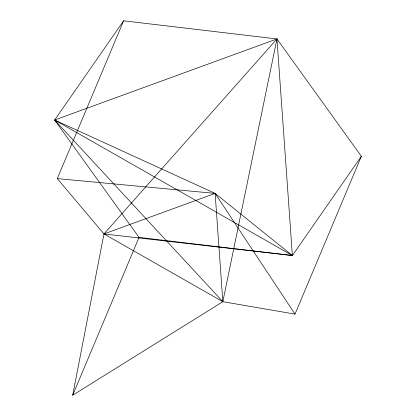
<?xml version="1.0" encoding="UTF-8"?>
<svg xmlns="http://www.w3.org/2000/svg" width="416" height="416" viewBox="0 0 416 416"><rect width="100%" height="100%" fill="white"/><g stroke="black" fill="none" stroke-linecap="round" stroke-linejoin="round"><path stroke-width="0.62" d="M123.614 20.8L54.652 120.026L292.386 255.533L139.038 237.39L54.652 120.026L276.962 38.943L222.836 301.694L72.701 395.2L103.969 233.943L276.962 38.943L361.348 156.307L295.012 314.116L222.836 301.694L103.969 233.943L57.278 178.61L123.614 20.8L276.962 38.943L292.386 255.533L103.969 233.943L215.124 193.398L292.386 255.533L361.348 156.307M72.701 395.2L139.038 237.39M57.278 178.61L215.124 193.398L295.012 314.116M215.124 193.398L54.652 120.026L222.836 301.694L215.124 193.398"/></g></svg>
